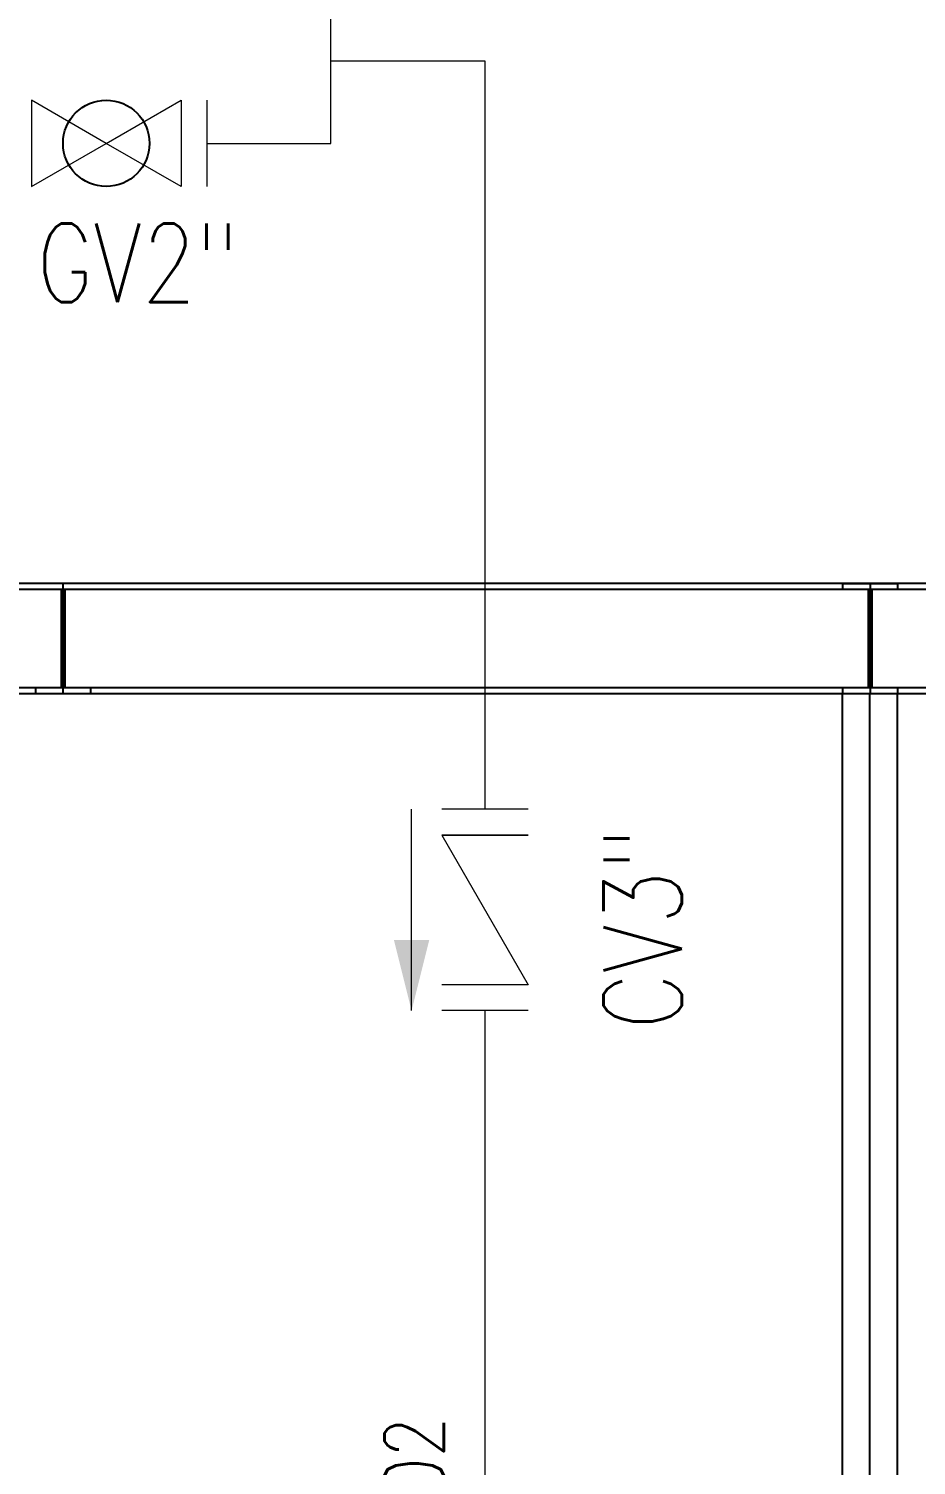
# Model space of a CAD drawing. Extents: x -29512 to 147477, y -5232 to 39709.
# Drawn here: x 140817.8 to 140826.27, y 9094.26 to 9107.97 of the extents above; entities that cross this region are included whole.
import ezdxf
from ezdxf.enums import TextEntityAlignment as Align

# ---------------------------------------------------------------- set-up
doc = ezdxf.new("R2010")
doc.units = 0
doc.linetypes.add('DASHDOT', pattern=[25.4, 12.7, -6.35, 0, -6.35])
doc.layers.get('0').update_dxf_attribs({"linetype": 'CONTINUOUS'})
for name, color, linetype in [('6', 6, 'DASHDOT'), ('DIMENSION', 3, 'CONTINUOUS'), ('HATCH', 4, 'CONTINUOUS'), ('S', 7, 'CONTINUOUS')]:
    doc.layers.add(name, color=color, linetype=linetype)
doc.layers.add('FITTING', color=7, linetype='CONTINUOUS', lineweight=13)
doc.layers.add('TAG', color=140, linetype='CONTINUOUS', lineweight=13)
doc.styles.add('Romans100', font='romans.shx', dxfattribs={"width": 0.8, "height": 200})
doc.styles.add('S25', font='SIMPLEX', dxfattribs={"width": 0.8, "height": 0.25})

msp = doc.modelspace()

# ---------------------------------------------------------------- linework, layer by layer
at = {"color": 6, "lineweight": 20}
for p, q in [((140820.6837680335, 9106.878201821173), (140820.6837680335, 9108.453510678673)), ((140820.6837680335, 9107.665856249923), (140822.1540563005, 9107.665856249923)), ((140822.1540563005, 9107.665856249923), (140822.1540563005, 9100.522632181392)), ((140819.5017447514, 9106.878201821173), (140820.6837680335, 9106.878201821173)), ((140822.1540563005, 9098.600278208749), (140822.1540563005, 9076.553699687587))]:
    msp.add_line(p, q, dxfattribs=at)
at = {"color": 30, "lineweight": 20}
msp.add_line((140822.1540563005, 9100.522632181392), (140822.1540563005, 9100.526051101928), dxfattribs=at)
at = {"layer": '6', "color": 7}
msp.add_line((140825.8239972799, 9101.627172296174), (140825.8239972799, 9085.873477766387), dxfattribs=at)
at = {"layer": 'DIMENSION', "color": 7, "linetype": 'ByBlock', "ltscale": 0.5}
for p, q in [((140826.4528161552, 9102.677378201175), (140814.462422241, 9102.677378201175)), ((140814.462422241, 9102.621367219579), (140827.1984623477, 9102.621367219572)), ((140825.5671425086, 9102.677378201175), (140826.0922454611, 9102.677378201175)), ((140814.462422241, 9101.683183277766), (140827.1984623477, 9101.683183277775)), ((140814.462422241, 9101.627172296166), (140827.1984623477, 9101.627172296174)), ((140825.5614458036, 9101.627172296174), (140825.5614458036, 9087.273752306392)), ((140826.0865487561, 9101.627172296174), (140826.0865487561, 9087.27375230639))]:
    msp.add_line(p, q, dxfattribs=at)
at = {"layer": 'DIMENSION', "color": 6}
for p, q in [((140818.1106805831, 9102.62136721957), (140818.1106805831, 9101.683183277768)), ((140818.1281840148, 9102.677378201168), (140818.1281840148, 9101.627172296168)), ((140818.1456874466, 9102.62136721957), (140818.1456874466, 9101.683183277768)), ((140825.5671425086, 9102.677378201175), (140825.5671425086, 9102.621367219575)), ((140825.5671425086, 9102.677378201175), (140826.0922454611, 9102.677378201175)), ((140825.5671425086, 9102.621367219574), (140825.8121905531, 9102.621367219574)), ((140825.8121905531, 9102.621367219575), (140825.8121905531, 9101.683183277773)), ((140825.8296939849, 9102.677378201175), (140825.8296939849, 9101.627172296174)), ((140825.8471974166, 9102.621367219575), (140826.0922454611, 9102.621367219575)), ((140825.8471974166, 9102.621367219575), (140825.8471974166, 9101.683183277773)), ((140826.0922454611, 9102.677378201175), (140826.0922454611, 9102.621367219575)), ((140817.8656325386, 9101.683183277768), (140817.8656325386, 9101.627172296168)), ((140817.8656325386, 9101.683183277768), (140818.1106805831, 9101.683183277768)), ((140817.8656325386, 9101.627172296168), (140818.3907354911, 9101.62717229617)), ((140818.1456874466, 9101.683183277768), (140818.3907354911, 9101.68318327777)), ((140818.3907354911, 9101.68318327777), (140818.3907354911, 9101.627172296168)), ((140825.5671425086, 9101.683183277773), (140825.5671425086, 9101.627172296174)), ((140825.5671425086, 9101.683183277773), (140825.8121905531, 9101.683183277773)), ((140825.5671425086, 9101.627172296174), (140826.0922454611, 9101.627172296174)), ((140825.8471974166, 9101.683183277773), (140826.0922454611, 9101.683183277775)), ((140826.0922454611, 9101.683183277775), (140826.0922454611, 9101.627172296174))]:
    msp.add_line(p, q, dxfattribs=at)
at = {"layer": 'FITTING', "lineweight": 20}
for p, q in [((140819.5017447514, 9107.290351020276), (140819.5017447514, 9106.46605262207)), ((140821.4542887088, 9098.600457697734), (140821.4542887088, 9100.52263218141)), ((140822.5662054996, 9100.522632181392), (140821.7419071014, 9100.522632181392)), ((140822.5662054996, 9098.600278208749), (140821.7419071014, 9098.600278208749))]:
    msp.add_line(p, q, dxfattribs=at)
for points in [[(140818.5405677651, 9106.878201821173), (140817.8267044119, 9107.290351020276), (140817.8267044119, 9106.466052622076)], [(140818.5405677651, 9106.878201821173), (140819.2544311183, 9107.290351020276), (140819.2544311183, 9106.466052622076)]]:
    msp.add_lwpolyline(points, close=True, dxfattribs=at)
msp.add_lwpolyline([(140821.7419071014, 9100.27531854822), (140822.5662054996, 9100.27531854822), (140821.7419071014, 9100.27531854822), (140822.5662054996, 9098.847591841928), (140821.7419071014, 9098.847591841928)], dxfattribs=at)
msp.add_solid([(140821.6229122016, 9099.273499414581), (140821.4542887088, 9098.600457697734), (140821.2861679791, 9099.273583208442)], dxfattribs=at)
at = {"layer": 'HATCH', "color": 7}
msp.add_circle((140818.5405677651, 9106.878201821173), 0.4121491991043734, dxfattribs=at)

# ---------------------------------------------------------------- texts
at = {"layer": 'S', "color": 2, "style": 'S25', "width": 0.8}
msp.add_text('3"-CW-1210-202', height=0.5646000000000001, rotation=90, dxfattribs=at).set_placement((140821.7615120325, 9094.721996659851), align=Align.RIGHT)
at = {"layer": 'TAG', "color": 6, "lineweight": 20, "insert": (140818.8427562545, 9105.73774949111), "char_height": 0.75, "width": 7.302947378550384, "attachment_point": 5, "style": 'Romans100'}
msp.add_mtext('{GV2"}', dxfattribs=at)
at = {"layer": 'TAG', "color": 6, "lineweight": 20, "insert": (140823.6592077799, 9099.382684113532), "char_height": 0.75, "width": 7.302947378550384, "attachment_point": 5, "rotation": 90.00000000000001, "style": 'Romans100'}
msp.add_mtext('{CV3"}', dxfattribs=at)

doc.saveas('drawing.dxf')
